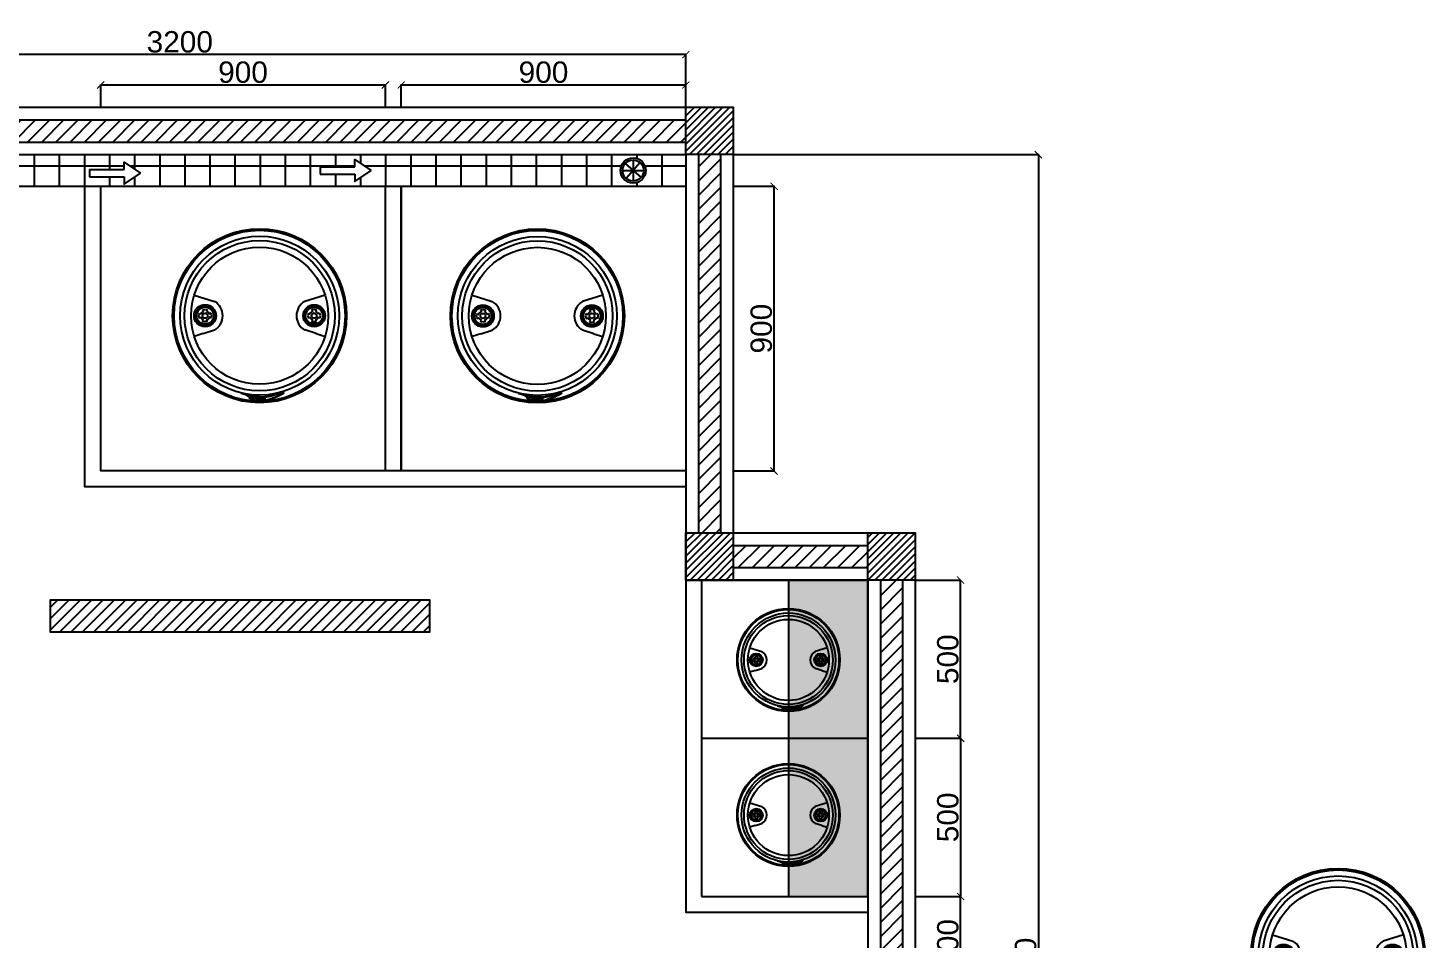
# Model space of a CAD drawing. Header units: millimetres. Extents: x -152054 to 94068, y -14280 to 90567.
# Drawn here: x -77515 to -73098, y 43275 to 46156 of the extents above; entities that cross this region are included whole.
import ezdxf

# ---------------------------------------------------------------- set-up
doc = ezdxf.new("R2010")
doc.units = ezdxf.units.MM
doc.layers.add('Edges', color=7, linetype='Continuous')
doc.styles.get("Standard").update_dxf_attribs({"font": 'arial.ttf'})
doc.dimstyles.new('ISO-25', dxfattribs={"dimtxt": 67.5, "dimasz": 22.5, "dimexe": 1.25, "dimexo": 0.625, "dimgap": 5.63, "dimtad": 1, "dimtoh": 1, "dimdec": 0, "dimtxsty": 'Standard', "dimblk": 'ARCHTICK', "dimcen": 2.5, "dimclrd": 40, "dimclre": 40, "dimclrt": 1, "dimadec": 0, "dimazin": 0, "dimtfac": 1, "dimtdec": 0, "dimtmove": 0, "dimatfit": 3, "dimldrblk": 'BOXFILLED', "dimfxl": 1, "dimarcsym": 0})
pattern_1 = [(45, (14580.65, 0), (-22.45064, 22.45064), [])]

# ---------------------------------------------------------------- blocks, each defined once
blk = doc.blocks.new('_ArchTick')
at = {"color": 0, "linetype": 'ByBlock', "const_width": 0.15}
blk.add_lwpolyline([(-0.5, -0.5), (0.5, 0.5)], dxfattribs=at)
blk = doc.blocks.new('*D57')
at = {"color": 40, "lineweight": -2, "transparency": 16777216}
for p, q in [((-78635, 45905.6), (-78635, 46072.4)), ((-75435, 46071.2), (-78635, 46071.2)), ((-75435, 45905.6), (-75435, 46072.4))]:
    blk.add_line(p, q, dxfattribs=at)
at = {"layer": 'Defpoints', "color": 0, "transparency": 16777216}
for p in [(-78635, 46071.2), (-78635, 45905), (-75435, 45905)]:
    blk.add_point(p, dxfattribs=at)
at = {"color": 40, "lineweight": -2, "transparency": 16777216, "xscale": 22.5, "yscale": 22.5, "zscale": 22.5, "rotation": 180}
blk.add_blockref('_ArchTick', (-78635, 46071.2), dxfattribs=at)
at = {"color": 40, "lineweight": -2, "transparency": 16777216, "xscale": 22.5, "yscale": 22.5, "zscale": 22.5}
blk.add_blockref('_ArchTick', (-75435, 46071.2), dxfattribs=at)
at = {"color": 1, "transparency": 16777216, "insert": (-77035, 46111.3), "char_height": 67.5, "attachment_point": 5}
blk.add_mtext('3200', dxfattribs=at)
blk = doc.blocks.new('_BoxFilled')
at = {"color": 0, "linetype": 'ByBlock', "lineweight": -2}
blk.add_line((-0.5, 0), (-1, 0), dxfattribs=at)
at = {"color": 0, "linetype": 'ByBlock'}
blk.add_solid([(-0.5, 0.5), (0.5, 0.5), (-0.5, -0.5), (0.5, -0.5)], dxfattribs=at)
blk = doc.blocks.new('plasticwaterdrumplan')
at = {"layer": 'Edges'}
for p, q in [((19.15, 3.55), (22, 2.66)), ((37.52, 3.55), (34.66, 2.66)), ((19.8, 0.65), (19.83, 0.88)), ((19.83, 0.42), (19.8, 0.65)), ((19.83, 0.88), (19.88, 1)), ((19.88, 0.3), (19.83, 0.42)), ((19.88, 1), (20.09, 0.86)), ((19.88, 0.3), (20.09, 0.44)), ((20.09, 0.86), (20.13, 0.97)), ((20.13, 0.33), (20.09, 0.44)), ((20.13, 0.97), (20.23, 1.1)), ((20.23, 0.2), (20.13, 0.33)), ((20.23, 1.1), (20.36, 1.2)), ((20.36, 0.1), (20.23, 0.2)), ((20.33, 1.45), (20.45, 1.5)), ((20.33, 1.45), (20.47, 1.24)), ((20.33, -0.15), (20.47, 0.06)), ((20.36, 1.2), (20.47, 1.24)), ((20.47, 0.06), (20.36, 0.1)), ((20.45, 1.5), (20.68, 1.53)), ((20.68, 1.53), (20.91, 1.5)), ((20.68, 1.01), (20.77, 1)), ((21.03, 1.45), (20.89, 1.24)), ((20.89, 1.24), (21, 1.2)), ((21, 0.1), (20.89, 0.06)), ((21.03, -0.15), (20.89, 0.06)), ((20.91, 1.5), (21.03, 1.45)), ((21, 1.2), (21.13, 1.1)), ((21.13, 0.2), (21, 0.1)), ((21.13, 1.1), (21.23, 0.97)), ((21.23, 0.33), (21.13, 0.2)), ((21.23, 0.97), (21.27, 0.86)), ((21.27, 0.44), (21.23, 0.33)), ((21.48, 1), (21.27, 0.86)), ((21.48, 0.3), (21.27, 0.44)), ((21.48, 1), (21.53, 0.88)), ((21.53, 0.42), (21.48, 0.3)), ((21.53, 0.88), (21.56, 0.65)), ((21.56, 0.65), (21.53, 0.42)), ((35.13, 0.88), (35.1, 0.65)), ((35.1, 0.65), (35.13, 0.42)), ((35.19, 1), (35.13, 0.88)), ((35.13, 0.42), (35.19, 0.3)), ((35.19, 1), (35.39, 0.86)), ((35.19, 0.3), (35.39, 0.44)), ((35.44, 0.97), (35.39, 0.86)), ((35.39, 0.44), (35.44, 0.33)), ((35.54, 1.1), (35.44, 0.97)), ((35.44, 0.33), (35.54, 0.2)), ((35.67, 1.2), (35.54, 1.1)), ((35.54, 0.2), (35.67, 0.1)), ((35.76, 1.5), (35.63, 1.45)), ((35.63, 1.45), (35.78, 1.24)), ((35.63, -0.15), (35.78, 0.06)), ((35.78, 1.24), (35.67, 1.2)), ((35.67, 0.1), (35.78, 0.06)), ((35.99, 1.53), (35.76, 1.5)), ((35.99, 1.01), (35.89, 1)), ((36.22, 1.5), (35.99, 1.53)), ((36.34, 1.45), (36.2, 1.24)), ((36.3, 1.2), (36.2, 1.24)), ((36.2, 0.06), (36.3, 0.1)), ((36.34, -0.15), (36.2, 0.06)), ((36.34, 1.45), (36.22, 1.5)), ((36.44, 1.1), (36.3, 1.2)), ((36.3, 0.1), (36.44, 0.2)), ((36.54, 0.97), (36.44, 1.1)), ((36.44, 0.2), (36.54, 0.33)), ((36.58, 0.86), (36.54, 0.97)), ((36.54, 0.33), (36.58, 0.44)), ((36.79, 1), (36.58, 0.86)), ((36.79, 0.3), (36.58, 0.44)), ((36.84, 0.88), (36.79, 1)), ((36.79, 0.3), (36.84, 0.42)), ((36.87, 0.65), (36.84, 0.88)), ((36.84, 0.42), (36.87, 0.65)), ((20.41, -1.85), (19.15, -2.26)), ((20.45, -0.2), (20.33, -0.15)), ((20.41, -1.85), (22, -1.35)), ((20.68, -0.23), (20.45, -0.2)), ((20.91, -0.2), (20.68, -0.23)), ((21.03, -0.15), (20.91, -0.2)), ((36.26, -1.85), (34.66, -1.35)), ((35.63, -0.15), (35.76, -0.2)), ((35.76, -0.2), (35.99, -0.23)), ((35.99, -0.23), (36.22, -0.2)), ((36.22, -0.2), (36.34, -0.15)), ((36.26, -1.85), (37.52, -2.26)), ((25.72, -10.23), (26.59, -10.46)), ((25.73, -10.21), (26.78, -10.49)), ((26.36, -10.41), (26.54, -10.46)), ((26.36, -10.43), (26.53, -10.48)), ((26.54, -10.46), (26.53, -10.48)), ((26.54, -10.46), (26.59, -10.47)), ((26.59, -10.46), (26.6, -10.46)), ((26.6, -10.48), (26.59, -10.47)), ((26.62, -10.47), (26.6, -10.46)), ((26.6, -10.46), (26.75, -10.5)), ((26.61, -10.48), (26.6, -10.48)), ((26.61, -10.48), (26.61, -10.49)), ((26.62, -10.5), (26.61, -10.49)), ((26.63, -10.48), (26.62, -10.47)), ((26.62, -10.47), (26.62, -10.47)), ((26.63, -10.5), (26.62, -10.5)), ((26.64, -10.49), (26.63, -10.48)), ((26.63, -10.51), (26.63, -10.5)), ((26.64, -10.52), (26.63, -10.51)), ((26.65, -10.5), (26.64, -10.49)), ((26.64, -10.49), (26.64, -10.49)), ((26.64, -10.53), (26.64, -10.52)), ((26.64, -10.54), (26.64, -10.53)), ((26.64, -10.57), (26.65, -10.54)), ((26.65, -10.54), (26.64, -10.54)), ((26.64, -10.59), (26.64, -10.57)), ((26.65, -10.61), (26.64, -10.59)), ((26.65, -10.51), (26.65, -10.5)), ((26.66, -10.52), (26.65, -10.51)), ((26.65, -10.51), (26.65, -10.51)), ((26.65, -10.54), (26.67, -10.53)), ((26.66, -10.53), (26.65, -10.55)), ((26.65, -10.55), (26.65, -10.54)), ((26.65, -10.55), (26.65, -10.55)), ((26.66, -10.64), (26.65, -10.61)), ((26.66, -10.53), (26.66, -10.52)), ((26.67, -10.56), (26.66, -10.57)), ((26.66, -10.57), (26.66, -10.59)), ((26.66, -10.59), (26.66, -10.6)), ((26.66, -10.6), (26.67, -10.62)), ((26.68, -10.66), (26.66, -10.64)), ((26.67, -10.53), (26.69, -10.51)), ((26.68, -10.54), (26.67, -10.56)), ((26.67, -10.62), (26.69, -10.64)), ((26.7, -10.53), (26.68, -10.54)), ((26.7, -10.67), (26.68, -10.66)), ((26.69, -10.51), (26.72, -10.5)), ((26.7, -10.56), (26.69, -10.59)), ((26.69, -10.59), (26.7, -10.63)), ((26.69, -10.64), (26.71, -10.65)), ((26.72, -10.53), (26.7, -10.53)), ((26.72, -10.54), (26.7, -10.56)), ((26.7, -10.63), (26.72, -10.65)), ((26.73, -10.68), (26.7, -10.67)), ((26.71, -10.65), (26.73, -10.66)), ((26.72, -10.5), (26.75, -10.5)), ((26.74, -10.52), (26.72, -10.53)), ((26.75, -10.53), (26.72, -10.54)), ((26.72, -10.65), (26.77, -10.66)), ((26.73, -10.66), (26.76, -10.67)), ((26.75, -10.69), (26.73, -10.68)), ((26.77, -10.53), (26.74, -10.52)), ((26.75, -10.5), (26.77, -10.5)), ((26.75, -10.5), (26.77, -10.51)), ((26.78, -10.54), (26.75, -10.53)), ((26.78, -10.69), (26.75, -10.69)), ((26.76, -10.67), (26.77, -10.66)), ((26.77, -10.5), (26.8, -10.51)), ((26.8, -10.51), (26.77, -10.51)), ((26.79, -10.54), (26.77, -10.53)), ((26.77, -10.66), (26.81, -10.68)), ((26.78, -10.49), (27.01, -10.56)), ((26.78, -10.49), (26.8, -10.51)), ((26.78, -10.54), (26.8, -10.55)), ((26.81, -10.68), (26.78, -10.69)), ((26.81, -10.55), (26.79, -10.54)), ((26.8, -10.51), (26.82, -10.53)), ((26.81, -10.55), (26.8, -10.55)), ((26.81, -10.55), (26.81, -10.55)), ((26.81, -10.55), (26.85, -10.56)), ((26.81, -10.68), (26.81, -10.68)), ((26.81, -10.68), (26.93, -10.71)), ((26.82, -10.53), (26.84, -10.55)), ((26.84, -10.55), (26.85, -10.56)), ((26.85, -10.56), (27.07, -10.63)), ((26.9, -10.77), (26.89, -10.83)), ((26.89, -10.83), (26.9, -10.77)), ((26.89, -10.83), (26.9, -10.88)), ((26.9, -10.88), (26.89, -10.83)), ((26.89, -10.83), (26.89, -10.83)), ((26.9, -10.83), (26.89, -10.83)), ((26.93, -10.72), (26.9, -10.77)), ((26.9, -10.77), (26.93, -10.72)), ((26.9, -10.77), (26.91, -10.77)), ((26.9, -10.83), (26.91, -10.77)), ((26.9, -10.77), (26.9, -10.77)), ((26.9, -10.83), (26.91, -10.78)), ((26.91, -10.88), (26.9, -10.83)), ((26.9, -10.88), (26.9, -10.83)), ((26.9, -10.83), (26.9, -10.83)), ((26.9, -10.88), (26.91, -10.93)), ((26.91, -10.88), (26.9, -10.88)), ((26.9, -10.88), (26.9, -10.88)), ((26.9, -10.88), (26.9, -10.88)), ((26.92, -10.93), (26.9, -10.88)), ((26.92, -10.93), (26.9, -10.88)), ((26.91, -10.78), (26.93, -10.73)), ((26.91, -10.77), (26.93, -10.73)), ((26.91, -10.77), (26.91, -10.78)), ((26.91, -10.83), (26.92, -10.78)), ((26.92, -10.78), (26.91, -10.83)), ((26.91, -10.83), (26.92, -10.88)), ((26.91, -10.88), (26.91, -10.83)), ((26.93, -10.93), (26.91, -10.88)), ((26.92, -10.93), (26.91, -10.88)), ((26.91, -10.93), (26.95, -10.98)), ((26.92, -10.93), (26.91, -10.93)), ((26.92, -10.78), (26.94, -10.73)), ((26.94, -10.73), (26.92, -10.78)), ((26.92, -10.88), (26.93, -10.93)), ((26.92, -10.93), (26.92, -10.93)), ((26.92, -10.93), (26.92, -10.93)), ((26.95, -10.98), (26.92, -10.93)), ((26.95, -10.97), (26.92, -10.93)), ((26.95, -10.98), (26.92, -10.93)), ((26.93, -10.71), (26.93, -10.72)), ((26.93, -10.72), (26.94, -10.71)), ((26.94, -10.71), (26.93, -10.71)), ((26.93, -10.73), (26.94, -10.72)), ((26.93, -10.73), (26.94, -10.72)), ((26.93, -10.73), (26.93, -10.72)), ((26.93, -10.72), (26.93, -10.72)), ((26.93, -10.73), (26.93, -10.73)), ((26.93, -10.93), (26.96, -10.97)), ((26.96, -10.97), (26.93, -10.93)), ((26.94, -10.72), (26.94, -10.71)), ((26.95, -10.72), (26.94, -10.73)), ((26.94, -10.73), (26.95, -10.72)), ((26.95, -10.72), (26.94, -10.72)), ((26.94, -10.72), (26.94, -10.72)), ((27.05, -10.75), (26.95, -10.72)), ((26.95, -10.72), (26.95, -10.72)), ((26.99, -11.01), (26.95, -10.97)), ((26.95, -10.98), (26.95, -10.97)), ((26.95, -10.98), (26.99, -11.02)), ((26.99, -11.01), (26.95, -10.98)), ((26.99, -11.01), (26.95, -10.98)), ((26.95, -10.98), (26.95, -10.98)), ((26.95, -10.98), (26.95, -10.98)), ((26.96, -10.97), (27, -11)), ((27, -11), (26.96, -10.97)), ((26.99, -11.01), (26.99, -11.01)), ((26.99, -11.01), (26.99, -11.01)), ((26.99, -11.01), (26.99, -11.02)), ((27.04, -11.03), (26.99, -11.01)), ((27.04, -11.03), (26.99, -11.01)), ((27.04, -11.04), (26.99, -11.01)), ((26.99, -11.02), (27.04, -11.04)), ((27.02, -10.78), (27, -10.85)), ((27, -10.85), (27.02, -10.91)), ((27, -11), (27.04, -11.02)), ((27.04, -11.03), (27, -11)), ((27.05, -10.75), (27.02, -10.78)), ((27.02, -10.91), (27.07, -10.96)), ((27.04, -11.02), (27.32, -11.11)), ((27.32, -11.13), (27.04, -11.03)), ((27.32, -11.12), (27.04, -11.03)), ((27.32, -11.12), (27.04, -11.03)), ((27.31, -11.13), (27.04, -11.04)), ((27.04, -11.04), (27.04, -11.04)), ((27.31, -11.13), (27.04, -11.04)), ((27.26, -10.81), (27.05, -10.75)), ((27.07, -10.63), (27.11, -10.63)), ((27.08, -10.63), (27.07, -10.63)), ((27.07, -10.96), (27.13, -10.98)), ((27.08, -10.63), (27.11, -10.63)), ((27.09, -10.64), (27.08, -10.63)), ((27.09, -10.64), (27.11, -10.63)), ((27.1, -10.64), (27.09, -10.64)), ((27.1, -10.64), (27.11, -10.64)), ((27.11, -10.64), (27.1, -10.64)), ((27.17, -10.64), (27.11, -10.63)), ((27.11, -10.63), (27.11, -10.63)), ((27.11, -10.63), (27.11, -10.63)), ((27.11, -10.63), (27.17, -10.64)), ((27.11, -10.63), (27.17, -10.64)), ((27.11, -10.64), (27.11, -10.63)), ((27.11, -10.64), (27.11, -10.64)), ((27.11, -10.64), (27.17, -10.65)), ((27.11, -10.64), (27.17, -10.65)), ((27.15, -10.65), (27.11, -10.64)), ((27.13, -10.98), (27.2, -10.96)), ((27.17, -10.66), (27.15, -10.65)), ((28.04, -10.93), (27.15, -10.65)), ((27.44, -10.69), (27.17, -10.64)), ((27.44, -10.68), (27.17, -10.64)), ((27.44, -10.68), (27.17, -10.64)), ((27.43, -10.7), (27.17, -10.65)), ((27.44, -10.69), (27.17, -10.65)), ((27.17, -10.66), (27.43, -10.7)), ((27.2, -10.96), (27.25, -10.91)), ((27.25, -10.91), (27.27, -10.85)), ((27.27, -10.85), (27.26, -10.81)), ((28, -11.04), (27.26, -10.81)), ((27.31, -11.13), (27.6, -11.21)), ((27.6, -11.2), (27.31, -11.13)), ((27.32, -11.11), (27.6, -11.19)), ((27.6, -11.19), (27.32, -11.12)), ((27.6, -11.2), (27.32, -11.12)), ((27.6, -11.2), (27.32, -11.13)), ((27.43, -10.7), (27.7, -10.74)), ((27.7, -10.73), (27.43, -10.7)), ((27.44, -10.68), (27.71, -10.72)), ((27.71, -10.72), (27.44, -10.68)), ((27.71, -10.73), (27.44, -10.69)), ((27.71, -10.72), (27.44, -10.69)), ((27.6, -11.19), (27.89, -11.24)), ((27.88, -11.25), (27.6, -11.19)), ((27.88, -11.25), (27.6, -11.2)), ((27.88, -11.25), (27.6, -11.2)), ((27.88, -11.26), (27.6, -11.2)), ((27.88, -11.26), (27.6, -11.21)), ((27.98, -10.76), (27.7, -10.73)), ((27.7, -10.74), (27.98, -10.76)), ((27.71, -10.72), (27.98, -10.74)), ((27.98, -10.75), (27.71, -10.72)), ((27.98, -10.75), (27.71, -10.72)), ((27.98, -10.75), (27.71, -10.73)), ((28.17, -11.28), (27.88, -11.25)), ((28.17, -11.29), (27.88, -11.25)), ((28.17, -11.28), (27.88, -11.25)), ((28.17, -11.29), (27.88, -11.26)), ((28.17, -11.29), (27.88, -11.26)), ((27.89, -11.24), (28.17, -11.27)), ((28.25, -10.76), (27.98, -10.74)), ((28.25, -10.77), (27.98, -10.75)), ((28.25, -10.77), (27.98, -10.75)), ((28.25, -10.76), (27.98, -10.75)), ((28.25, -10.78), (27.98, -10.76)), ((27.98, -10.76), (28.25, -10.78)), ((28.04, -11.11), (28, -11.04)), ((28.01, -11.04), (28, -11.04)), ((28.01, -11.04), (28.04, -11.1)), ((28.02, -11.05), (28.01, -11.04)), ((28.02, -11.05), (28.04, -11.1)), ((28.02, -11.05), (28.05, -11.09)), ((28.02, -11.05), (28.02, -11.05)), ((28.03, -11.05), (28.02, -11.05)), ((28.05, -11.09), (28.03, -11.05)), ((28.03, -11.05), (28.05, -11.09)), ((28.03, -11.05), (28.05, -11.09)), ((28.03, -11.05), (28.03, -11.05)), ((28.03, -11.05), (28.03, -11.05)), ((28.03, -11.05), (28.07, -11.06)), ((28.04, -10.93), (28.09, -10.9)), ((28.05, -10.93), (28.04, -10.93)), ((28.05, -11.09), (28.04, -11.1)), ((28.04, -11.1), (28.04, -11.1)), ((28.04, -11.1), (28.13, -11.12)), ((28.04, -11.1), (28.12, -11.12)), ((28.13, -11.13), (28.04, -11.11)), ((28.1, -10.9), (28.05, -10.93)), ((28.1, -10.91), (28.05, -10.93)), ((28.05, -10.93), (28.05, -10.93)), ((28.06, -10.93), (28.05, -10.93)), ((28.12, -11.11), (28.05, -11.09)), ((28.05, -11.09), (28.05, -11.09)), ((28.05, -11.09), (28.05, -11.09)), ((28.05, -11.09), (28.12, -11.12)), ((28.05, -11.09), (28.12, -11.11)), ((28.1, -10.91), (28.06, -10.93)), ((28.1, -10.91), (28.06, -10.94)), ((28.06, -10.94), (28.1, -10.92)), ((28.06, -10.94), (28.06, -10.93)), ((28.06, -10.94), (28.11, -10.95)), ((28.06, -10.94), (28.06, -10.94)), ((28.08, -11.07), (28.07, -11.06)), ((28.08, -11.07), (28.09, -11.07)), ((28.09, -10.9), (28.18, -10.92)), ((28.09, -11.07), (28.1, -11.07)), ((28.09, -11.07), (28.09, -11.07)), ((28.09, -11.07), (28.09, -11.07)), ((28.18, -10.92), (28.1, -10.9)), ((28.1, -10.91), (28.1, -10.9)), ((28.18, -10.93), (28.1, -10.91)), ((28.17, -10.93), (28.1, -10.91)), ((28.1, -10.91), (28.1, -10.91)), ((28.17, -10.93), (28.1, -10.91)), ((28.1, -10.91), (28.1, -10.91)), ((28.1, -10.92), (28.1, -10.91)), ((28.1, -10.92), (28.17, -10.94)), ((28.1, -11.07), (28.1, -11.07)), ((28.1, -11.07), (28.1, -11.07)), ((28.11, -11.07), (28.1, -11.07)), ((28.11, -10.95), (28.11, -10.95)), ((28.11, -10.95), (28.11, -10.95)), ((28.14, -10.96), (28.11, -10.95)), ((28.11, -10.95), (28.11, -10.95)), ((28.11, -10.95), (28.11, -10.95)), ((28.11, -11.07), (28.14, -11.07)), ((28.19, -11.07), (28.12, -11.11)), ((28.12, -11.11), (28.19, -11.07)), ((28.12, -11.12), (28.2, -11.08)), ((28.12, -11.12), (28.19, -11.08)), ((28.12, -11.12), (28.12, -11.11)), ((28.12, -11.11), (28.12, -11.11)), ((28.13, -11.12), (28.12, -11.12)), ((28.12, -11.12), (28.12, -11.12)), ((28.13, -11.12), (28.2, -11.08)), ((28.2, -11.09), (28.13, -11.13)), ((28.17, -10.99), (28.14, -10.96)), ((28.14, -11.07), (28.16, -11.05)), ((28.16, -11.05), (28.17, -11.02)), ((28.18, -10.93), (28.17, -10.93)), ((28.17, -10.93), (28.17, -10.93)), ((28.17, -10.93), (28.17, -10.94)), ((28.21, -11), (28.17, -10.93)), ((28.21, -11), (28.17, -10.93)), ((28.17, -10.94), (28.21, -11)), ((28.17, -11.02), (28.17, -10.99)), ((28.17, -11.27), (28.46, -11.29)), ((28.46, -11.29), (28.17, -11.28)), ((28.46, -11.3), (28.17, -11.28)), ((28.17, -11.29), (28.46, -11.31)), ((28.46, -11.3), (28.17, -11.29)), ((28.46, -11.3), (28.17, -11.29)), ((28.18, -10.92), (28.18, -10.93)), ((28.22, -11), (28.18, -10.92)), ((28.18, -10.92), (28.23, -11)), ((28.22, -11), (28.18, -10.93)), ((28.21, -11), (28.19, -11.07)), ((28.19, -11.08), (28.21, -11)), ((28.19, -11.07), (28.21, -11)), ((28.19, -11.08), (28.19, -11.07)), ((28.19, -11.07), (28.19, -11.07)), ((28.2, -11.08), (28.19, -11.08)), ((28.23, -11), (28.2, -11.09)), ((28.2, -11.08), (28.22, -11)), ((28.2, -11.08), (28.22, -11)), ((28.2, -11.08), (28.2, -11.08)), ((28.21, -11), (28.22, -11)), ((28.21, -11), (28.21, -11)), ((28.21, -11), (28.21, -11)), ((28.22, -11), (28.22, -11)), ((28.25, -10.76), (28.52, -10.77)), ((28.52, -10.77), (28.25, -10.76)), ((28.52, -10.78), (28.25, -10.77)), ((28.52, -10.78), (28.25, -10.77)), ((28.25, -10.78), (28.52, -10.79)), ((28.52, -10.79), (28.25, -10.78)), ((28.43, -10.93), (29.05, -10.92)), ((28.44, -11.17), (28.43, -10.93)), ((28.43, -10.93), (28.44, -10.94)), ((29.04, -10.93), (28.44, -10.94)), ((29.04, -10.93), (28.44, -10.94)), ((28.44, -10.94), (28.44, -11.16)), ((28.44, -10.94), (28.45, -11.16)), ((28.44, -10.94), (28.45, -10.95)), ((28.44, -10.94), (28.44, -10.94)), ((29.04, -11.15), (28.44, -11.16)), ((28.44, -11.16), (28.44, -11.17)), ((28.45, -11.16), (28.44, -11.16)), ((28.44, -11.17), (29.05, -11.16)), ((28.45, -10.95), (29.03, -10.94)), ((29.03, -10.94), (28.45, -10.95)), ((29.03, -10.94), (28.45, -10.95)), ((28.46, -11.15), (28.45, -10.95)), ((28.45, -10.95), (28.45, -11.15)), ((28.45, -10.95), (28.45, -10.95)), ((28.45, -10.95), (28.45, -10.95)), ((28.45, -10.95), (28.45, -11.15)), ((29.03, -11.14), (28.45, -11.15)), ((28.45, -11.15), (28.45, -11.15)), ((28.45, -11.15), (28.45, -11.16)), ((28.46, -11.15), (28.45, -11.15)), ((29.04, -11.15), (28.45, -11.16)), ((29.03, -11.15), (28.45, -11.15)), ((29.03, -11.14), (28.46, -11.15)), ((28.46, -11.29), (28.75, -11.28)), ((28.75, -11.29), (28.46, -11.29)), ((28.75, -11.29), (28.46, -11.3)), ((28.76, -11.29), (28.46, -11.3)), ((28.76, -11.3), (28.46, -11.3)), ((28.76, -11.3), (28.46, -11.31)), ((28.52, -10.77), (28.79, -10.77)), ((28.79, -10.77), (28.52, -10.77)), ((28.79, -10.78), (28.52, -10.78)), ((28.79, -10.78), (28.52, -10.78)), ((28.52, -10.79), (28.79, -10.79)), ((28.79, -10.79), (28.52, -10.79)), ((28.75, -11.28), (29.04, -11.25)), ((29.04, -11.26), (28.75, -11.29)), ((29.04, -11.26), (28.75, -11.29)), ((29.05, -11.27), (28.76, -11.3)), ((29.05, -11.27), (28.76, -11.29)), ((29.05, -11.27), (28.76, -11.3)), ((29.06, -10.76), (28.79, -10.77)), ((29.06, -10.76), (28.79, -10.77)), ((29.06, -10.77), (28.79, -10.78)), ((29.06, -10.77), (28.79, -10.78)), ((29.06, -10.78), (28.79, -10.79)), ((28.79, -10.79), (29.06, -10.78)), ((29.03, -10.94), (29.04, -10.93)), ((29.03, -10.94), (29.03, -11.14)), ((29.03, -11.15), (29.03, -10.94)), ((29.03, -11.14), (29.03, -10.94)), ((29.03, -10.94), (29.03, -10.94)), ((29.03, -10.94), (29.03, -10.94)), ((29.03, -11.15), (29.03, -11.14)), ((29.03, -11.14), (29.03, -11.14)), ((29.04, -11.15), (29.03, -11.15)), ((29.04, -10.93), (29.05, -10.92)), ((29.04, -11.15), (29.04, -10.93)), ((29.04, -11.15), (29.04, -10.93)), ((29.04, -10.93), (29.04, -10.93)), ((29.05, -11.16), (29.04, -11.15)), ((29.04, -11.15), (29.04, -11.15)), ((29.04, -11.25), (29.33, -11.21)), ((29.33, -11.21), (29.04, -11.26)), ((29.33, -11.22), (29.04, -11.26)), ((29.05, -10.92), (29.05, -11.16)), ((29.33, -11.22), (29.05, -11.27)), ((29.33, -11.22), (29.05, -11.27)), ((29.05, -11.27), (29.33, -11.23)), ((29.06, -10.76), (29.33, -10.74)), ((29.33, -10.75), (29.06, -10.77)), ((29.33, -10.75), (29.06, -10.76)), ((29.06, -10.78), (29.33, -10.76)), ((29.33, -10.76), (29.06, -10.78)), ((29.33, -10.76), (29.06, -10.77)), ((29.81, -10.63), (29.33, -10.75)), ((29.8, -10.63), (29.33, -10.75)), ((29.8, -10.63), (29.33, -10.74)), ((29.81, -10.64), (29.33, -10.75)), ((29.33, -10.75), (29.33, -10.74)), ((29.33, -10.75), (29.33, -10.75)), ((29.33, -10.75), (29.33, -10.75)), ((29.33, -10.75), (29.34, -10.76)), ((29.33, -10.75), (29.33, -10.76)), ((29.33, -10.76), (29.33, -10.76)), ((29.33, -10.76), (29.34, -10.76)), ((29.33, -10.77), (29.34, -10.76)), ((29.33, -10.76), (29.33, -10.76)), ((29.33, -10.76), (29.33, -10.76)), ((29.33, -10.76), (29.34, -10.76)), ((29.33, -10.76), (29.33, -10.76)), ((29.33, -10.76), (29.33, -10.77)), ((29.33, -10.76), (29.33, -10.76)), ((29.83, -11.05), (29.33, -11.22)), ((29.33, -11.21), (29.83, -11.05)), ((29.83, -11.06), (29.33, -11.22)), ((29.83, -11.06), (29.33, -11.22)), ((29.84, -11.06), (29.33, -11.23)), ((29.84, -11.07), (29.33, -11.23)), ((29.33, -11.21), (29.33, -11.21)), ((29.33, -11.21), (29.33, -11.21)), ((29.33, -11.21), (29.33, -11.21)), ((29.33, -11.21), (29.33, -11.21)), ((29.33, -11.21), (29.33, -11.21)), ((29.33, -11.21), (29.33, -11.21)), ((29.33, -11.21), (29.33, -11.21)), ((29.33, -11.21), (29.33, -11.22)), ((29.33, -11.22), (29.33, -11.23)), ((29.33, -11.22), (29.33, -11.22)), ((29.33, -11.22), (29.33, -11.22)), ((29.33, -11.22), (29.33, -11.22)), ((29.33, -11.22), (29.33, -11.22)), ((29.33, -11.23), (29.33, -11.23)), ((29.81, -10.64), (29.34, -10.76)), ((29.34, -10.76), (29.81, -10.65)), ((29.34, -10.76), (29.34, -10.76)), ((30.28, -10.5), (29.8, -10.63)), ((30.28, -10.5), (29.8, -10.63)), ((30.28, -10.51), (29.81, -10.63)), ((30.28, -10.51), (29.81, -10.64)), ((30.29, -10.51), (29.81, -10.64)), ((29.81, -10.65), (30.29, -10.52)), ((30.32, -10.87), (29.83, -11.05)), ((29.83, -11.05), (30.32, -10.87)), ((30.32, -10.88), (29.83, -11.06)), ((30.33, -10.88), (29.83, -11.06)), ((30.33, -10.88), (29.84, -11.07)), ((30.33, -10.88), (29.84, -11.06)), ((30.76, -10.36), (30.28, -10.5)), ((30.76, -10.37), (30.28, -10.51)), ((30.76, -10.37), (30.28, -10.5)), ((30.76, -10.37), (30.28, -10.51)), ((30.29, -10.52), (30.76, -10.38)), ((30.76, -10.38), (30.29, -10.51)), ((30.32, -10.87), (30.8, -10.67)), ((30.8, -10.67), (30.32, -10.87)), ((30.8, -10.68), (30.32, -10.88)), ((30.81, -10.68), (30.33, -10.88)), ((30.81, -10.68), (30.33, -10.88)), ((30.33, -10.88), (30.81, -10.69)), ((30.76, -10.36), (31.23, -10.22)), ((30.76, -10.38), (31.3, -10.22)), ((31.23, -10.22), (30.76, -10.37)), ((31.23, -10.22), (30.76, -10.37)), ((31.24, -10.23), (30.76, -10.38)), ((31.23, -10.23), (30.76, -10.37)), ((30.8, -10.67), (31.26, -10.46)), ((31.27, -10.46), (30.8, -10.67)), ((31.27, -10.46), (30.8, -10.68)), ((31.28, -10.47), (30.81, -10.69)), ((31.27, -10.47), (30.81, -10.68)), ((31.28, -10.47), (30.81, -10.68)), ((31.26, -10.21), (31.23, -10.22)), ((31.26, -10.21), (31.23, -10.22)), ((31.27, -10.21), (31.23, -10.22)), ((31.27, -10.22), (31.23, -10.23)), ((31.27, -10.22), (31.24, -10.23)), ((31.26, -10.21), (31.3, -10.2)), ((31.3, -10.2), (31.26, -10.21)), ((31.26, -10.46), (31.33, -10.42)), ((31.3, -10.2), (31.27, -10.21)), ((31.3, -10.21), (31.27, -10.22)), ((31.3, -10.21), (31.27, -10.22)), ((31.3, -10.44), (31.27, -10.46)), ((31.31, -10.45), (31.27, -10.46)), ((31.31, -10.45), (31.27, -10.47)), ((31.31, -10.45), (31.28, -10.47)), ((31.31, -10.45), (31.28, -10.47)), ((31.3, -10.2), (31.33, -10.19)), ((31.33, -10.19), (31.3, -10.2)), ((31.33, -10.19), (31.3, -10.2)), ((31.34, -10.2), (31.3, -10.21)), ((31.33, -10.2), (31.3, -10.21)), ((31.3, -10.22), (31.34, -10.21)), ((31.34, -10.43), (31.3, -10.44)), ((31.34, -10.43), (31.31, -10.45)), ((31.35, -10.43), (31.31, -10.45)), ((31.35, -10.43), (31.31, -10.45)), ((31.31, -10.45), (31.35, -10.44)), ((31.36, -10.18), (31.33, -10.19)), ((31.37, -10.18), (31.33, -10.19)), ((31.37, -10.18), (31.33, -10.19)), ((31.37, -10.19), (31.33, -10.2)), ((31.33, -10.42), (31.4, -10.39)), ((31.34, -10.21), (31.4, -10.19)), ((31.37, -10.19), (31.34, -10.2)), ((31.38, -10.41), (31.34, -10.43)), ((31.37, -10.41), (31.34, -10.43)), ((31.38, -10.41), (31.35, -10.43)), ((31.35, -10.44), (31.39, -10.42)), ((31.38, -10.42), (31.35, -10.43)), ((31.4, -10.17), (31.36, -10.18)), ((31.4, -10.17), (31.37, -10.18)), ((31.4, -10.18), (31.37, -10.19)), ((31.4, -10.18), (31.37, -10.18)), ((31.4, -10.18), (31.37, -10.19)), ((31.41, -10.39), (31.37, -10.41)), ((31.41, -10.39), (31.38, -10.41)), ((31.42, -10.4), (31.38, -10.42)), ((31.42, -10.4), (31.38, -10.41)), ((31.42, -10.4), (31.39, -10.42)), ((31.4, -10.17), (31.43, -10.16)), ((31.43, -10.16), (31.4, -10.17)), ((31.44, -10.17), (31.4, -10.18)), ((31.43, -10.17), (31.4, -10.18)), ((31.43, -10.17), (31.4, -10.18)), ((31.4, -10.19), (31.44, -10.18)), ((31.4, -10.39), (31.44, -10.37)), ((31.45, -10.37), (31.41, -10.39)), ((31.44, -10.37), (31.41, -10.39)), ((31.42, -10.4), (31.46, -10.38)), ((31.45, -10.38), (31.42, -10.4)), ((31.45, -10.38), (31.42, -10.4)), ((31.47, -10.15), (31.43, -10.16)), ((31.47, -10.15), (31.43, -10.16)), ((31.47, -10.16), (31.43, -10.17)), ((31.47, -10.16), (31.43, -10.17)), ((31.44, -10.18), (31.5, -10.16)), ((31.47, -10.17), (31.44, -10.17)), ((31.44, -10.37), (31.51, -10.33)), ((31.48, -10.35), (31.44, -10.37)), ((31.48, -10.36), (31.45, -10.37)), ((31.49, -10.36), (31.45, -10.38)), ((31.49, -10.36), (31.45, -10.38)), ((31.46, -10.38), (31.49, -10.36)), ((31.5, -10.14), (31.47, -10.15)), ((31.5, -10.15), (31.47, -10.16)), ((31.5, -10.15), (31.47, -10.15)), ((31.5, -10.15), (31.47, -10.16)), ((31.5, -10.16), (31.47, -10.17)), ((31.51, -10.33), (31.48, -10.35)), ((31.52, -10.34), (31.48, -10.36)), ((31.53, -10.34), (31.49, -10.36)), ((31.52, -10.34), (31.49, -10.36)), ((31.52, -10.34), (31.49, -10.36)), ((31.5, -10.14), (31.53, -10.13)), ((31.54, -10.14), (31.5, -10.15)), ((31.54, -10.14), (31.5, -10.15)), ((31.53, -10.14), (31.5, -10.15)), ((31.5, -10.16), (31.54, -10.15)), ((31.54, -10.15), (31.5, -10.16)), ((31.51, -10.33), (31.54, -10.31)), ((31.55, -10.32), (31.51, -10.33)), ((31.56, -10.32), (31.52, -10.34)), ((31.55, -10.32), (31.52, -10.34)), ((31.56, -10.32), (31.52, -10.34)), ((31.57, -10.13), (31.53, -10.13)), ((31.57, -10.13), (31.53, -10.14)), ((31.56, -10.33), (31.53, -10.34)), ((31.57, -10.13), (31.54, -10.14)), ((31.57, -10.14), (31.54, -10.15)), ((31.57, -10.14), (31.54, -10.14)), ((31.54, -10.15), (31.59, -10.14)), ((31.54, -10.31), (31.61, -10.27)), ((31.59, -10.3), (31.55, -10.32)), ((31.58, -10.3), (31.55, -10.32)), ((31.59, -10.3), (31.56, -10.32)), ((31.59, -10.3), (31.56, -10.32)), ((31.56, -10.33), (31.6, -10.31)), ((31.6, -10.12), (31.57, -10.13)), ((31.6, -10.12), (31.57, -10.13)), ((31.6, -10.13), (31.57, -10.14)), ((31.6, -10.13), (31.57, -10.13)), ((31.59, -10.14), (31.57, -10.14)), ((31.61, -10.28), (31.58, -10.3)), ((31.6, -10.13), (31.59, -10.14)), ((31.59, -10.14), (31.6, -10.14)), ((31.61, -10.14), (31.59, -10.14)), ((31.59, -10.14), (31.59, -10.14)), ((31.62, -10.28), (31.59, -10.3)), ((31.62, -10.28), (31.59, -10.3)), ((31.63, -10.29), (31.59, -10.3)), ((31.6, -10.12), (31.63, -10.13)), ((31.63, -10.13), (31.6, -10.12)), ((31.6, -10.12), (31.6, -10.12)), ((31.62, -10.13), (31.6, -10.12)), ((31.6, -10.12), (31.6, -10.13)), ((31.62, -10.13), (31.6, -10.13)), ((31.62, -10.13), (31.6, -10.13)), ((31.6, -10.13), (31.6, -10.13)), ((31.6, -10.14), (31.62, -10.15)), ((31.63, -10.29), (31.6, -10.31)), ((31.63, -10.15), (31.61, -10.14)), ((31.61, -10.27), (31.66, -10.24)), ((31.65, -10.26), (31.61, -10.28)), ((31.64, -10.14), (31.62, -10.13)), ((31.64, -10.14), (31.62, -10.13)), ((31.62, -10.13), (31.62, -10.13)), ((31.65, -10.14), (31.62, -10.13)), ((31.62, -10.13), (31.62, -10.13)), ((31.62, -10.13), (31.63, -10.13)), ((31.62, -10.15), (31.64, -10.16)), ((31.65, -10.26), (31.62, -10.28)), ((31.66, -10.26), (31.62, -10.28)), ((31.65, -10.13), (31.63, -10.13)), ((31.63, -10.13), (31.63, -10.13)), ((31.65, -10.14), (31.63, -10.13)), ((31.65, -10.16), (31.63, -10.15)), ((31.66, -10.27), (31.63, -10.29)), ((31.66, -10.27), (31.63, -10.29)), ((31.66, -10.15), (31.64, -10.14)), ((31.65, -10.14), (31.64, -10.14)), ((31.64, -10.14), (31.64, -10.14)), ((31.65, -10.15), (31.64, -10.14)), ((31.64, -10.16), (31.65, -10.17)), ((31.67, -10.15), (31.65, -10.13)), ((31.65, -10.14), (31.65, -10.13)), ((31.67, -10.15), (31.65, -10.14)), ((31.67, -10.15), (31.65, -10.14)), ((31.65, -10.14), (31.65, -10.14)), ((31.67, -10.17), (31.65, -10.15)), ((31.66, -10.15), (31.65, -10.15)), ((31.66, -10.17), (31.65, -10.16)), ((31.65, -10.17), (31.66, -10.19)), ((31.67, -10.24), (31.65, -10.26)), ((31.68, -10.24), (31.65, -10.26)), ((31.67, -10.15), (31.66, -10.15)), ((31.68, -10.16), (31.66, -10.15)), ((31.67, -10.18), (31.66, -10.17)), ((31.66, -10.19), (31.67, -10.2)), ((31.67, -10.23), (31.66, -10.24)), ((31.66, -10.24), (31.67, -10.24)), ((31.66, -10.27), (31.7, -10.25)), ((31.69, -10.25), (31.66, -10.26)), ((31.69, -10.25), (31.66, -10.27)), ((31.7, -10.25), (31.66, -10.27)), ((31.67, -10.15), (31.69, -10.16)), ((31.67, -10.15), (31.67, -10.15)), ((31.68, -10.16), (31.67, -10.15)), ((31.67, -10.15), (31.67, -10.15)), ((31.68, -10.16), (31.67, -10.15)), ((31.67, -10.17), (31.68, -10.16)), ((31.68, -10.18), (31.67, -10.17)), ((31.68, -10.2), (31.67, -10.18)), ((31.67, -10.2), (31.67, -10.22)), ((31.67, -10.22), (31.67, -10.23)), ((31.67, -10.24), (31.68, -10.23)), ((31.67, -10.24), (31.68, -10.24)), ((31.68, -10.16), (31.69, -10.16)), ((31.7, -10.18), (31.68, -10.16)), ((31.68, -10.16), (31.68, -10.16)), ((31.68, -10.16), (31.68, -10.16)), ((31.69, -10.18), (31.68, -10.16)), ((31.69, -10.18), (31.68, -10.16)), ((31.69, -10.2), (31.68, -10.18)), ((31.69, -10.18), (31.68, -10.18)), ((31.68, -10.21), (31.68, -10.2)), ((31.68, -10.23), (31.68, -10.21)), ((31.68, -10.24), (31.69, -10.23)), ((31.68, -10.24), (31.69, -10.25)), ((31.7, -10.17), (31.69, -10.16)), ((31.69, -10.19), (31.69, -10.18)), ((31.7, -10.19), (31.69, -10.18)), ((31.69, -10.18), (31.69, -10.18)), ((31.7, -10.18), (31.69, -10.18)), ((31.7, -10.19), (31.69, -10.19)), ((31.7, -10.21), (31.69, -10.19)), ((31.69, -10.19), (31.69, -10.2)), ((31.69, -10.21), (31.69, -10.2)), ((31.7, -10.21), (31.69, -10.21)), ((31.69, -10.23), (31.69, -10.21)), ((31.69, -10.23), (31.7, -10.21)), ((31.69, -10.25), (31.7, -10.23)), ((31.69, -10.25), (31.69, -10.23)), ((31.69, -10.23), (31.7, -10.23)), ((31.69, -10.23), (31.69, -10.23)), ((31.69, -10.25), (31.7, -10.25)), ((31.69, -10.25), (31.69, -10.25)), ((31.7, -10.19), (31.7, -10.17)), ((31.7, -10.18), (31.7, -10.17)), ((31.7, -10.19), (31.7, -10.18)), ((31.7, -10.19), (31.71, -10.21)), ((31.7, -10.19), (31.7, -10.19)), ((31.7, -10.21), (31.7, -10.19)), ((31.7, -10.21), (31.7, -10.19)), ((31.7, -10.19), (31.7, -10.19)), ((31.71, -10.21), (31.7, -10.23)), ((31.7, -10.21), (31.71, -10.21)), ((31.7, -10.23), (31.7, -10.21)), ((31.7, -10.21), (31.7, -10.21)), ((31.7, -10.21), (31.7, -10.21)), ((31.7, -10.23), (31.7, -10.21)), ((31.7, -10.25), (31.7, -10.23)), ((31.7, -10.23), (31.7, -10.23)), ((31.7, -10.25), (31.7, -10.23)), ((31.7, -10.23), (31.7, -10.23)), ((31.7, -10.25), (31.7, -10.25))]:
    blk.add_line(p, q, dxfattribs=at)
for centre, radius in [((28.33, 0.65), 12.22), ((28.33, 0.65), 12), ((28.33, 0.65), 11.16), ((28.33, 0.65), 10.55), ((28.33, 0.65), 9.63), ((20.68, 0.65), 1.55), ((20.68, 0.65), 1.39), ((20.68, 0.65), 1.33), ((35.99, 0.65), 1.55), ((35.99, 0.65), 1.39), ((35.99, 0.65), 1.33), ((20.68, 0.65), 1.2), ((20.68, 0.65), 0.36), ((35.99, 0.65), 1.2), ((35.99, 0.65), 0.36)]:
    blk.add_circle(centre, radius, dxfattribs=at)
for centre, start, end in [((20.85, 0.65), 299.8169, 60.1831), ((35.81, 0.65), 119.8169, 240.1831)]:
    blk.add_arc(centre, 2.31, start, end, dxfattribs=at)
blk = doc.blocks.new('*D62')
at = {"color": 40, "lineweight": -2, "transparency": 16777216}
for p, q in [((-76335, 45905.6), (-76335, 45976.4)), ((-75435, 45975.2), (-76335, 45975.2)), ((-75435, 45905.6), (-75435, 45976.4))]:
    blk.add_line(p, q, dxfattribs=at)
at = {"layer": 'Defpoints', "color": 0, "transparency": 16777216}
for p in [(-76335, 45975.2), (-76335, 45905), (-75435, 45905)]:
    blk.add_point(p, dxfattribs=at)
at = {"color": 40, "lineweight": -2, "transparency": 16777216, "xscale": 22.5, "yscale": 22.5, "zscale": 22.5, "rotation": 180}
blk.add_blockref('_ArchTick', (-76335, 45975.2), dxfattribs=at)
at = {"color": 40, "lineweight": -2, "transparency": 16777216, "xscale": 22.5, "yscale": 22.5, "zscale": 22.5}
blk.add_blockref('_ArchTick', (-75435, 45975.2), dxfattribs=at)
at = {"color": 1, "transparency": 16777216, "insert": (-75885, 46015.3), "char_height": 67.5, "attachment_point": 5}
blk.add_mtext('900', dxfattribs=at)
blk = doc.blocks.new('*D63')
at = {"color": 40, "lineweight": -2, "transparency": 16777216}
for p, q in [((-77285, 45905.6), (-77285, 45976.4)), ((-76385, 45975.2), (-77285, 45975.2)), ((-76385, 45905.6), (-76385, 45976.4))]:
    blk.add_line(p, q, dxfattribs=at)
at = {"layer": 'Defpoints', "color": 0, "transparency": 16777216}
for p in [(-77285, 45975.2), (-77285, 45905), (-76385, 45905)]:
    blk.add_point(p, dxfattribs=at)
at = {"color": 40, "lineweight": -2, "transparency": 16777216, "xscale": 22.5, "yscale": 22.5, "zscale": 22.5, "rotation": 180}
blk.add_blockref('_ArchTick', (-77285, 45975.2), dxfattribs=at)
at = {"color": 40, "lineweight": -2, "transparency": 16777216, "xscale": 22.5, "yscale": 22.5, "zscale": 22.5}
blk.add_blockref('_ArchTick', (-76385, 45975.2), dxfattribs=at)
at = {"color": 1, "transparency": 16777216, "insert": (-76835, 46015.3), "char_height": 67.5, "attachment_point": 5}
blk.add_mtext('900', dxfattribs=at)
blk = doc.blocks.new('*D64')
at = {"color": 40, "lineweight": -2, "transparency": 16777216}
for p, q in [((-75284.4, 45655), (-75154.8, 45655)), ((-75156.1, 44755), (-75156.1, 45655)), ((-75284.4, 44755), (-75154.8, 44755))]:
    blk.add_line(p, q, dxfattribs=at)
at = {"layer": 'Defpoints', "color": 0, "transparency": 16777216}
for p in [(-75285, 45655), (-75156.1, 45655), (-75285, 44755)]:
    blk.add_point(p, dxfattribs=at)
at = {"color": 40, "lineweight": -2, "transparency": 16777216, "xscale": 22.5, "yscale": 22.5, "zscale": 22.5}
for p, rotation in [((-75156.1, 45655), 90), ((-75156.1, 44755), 270)]:
    blk.add_blockref('_ArchTick', p, dxfattribs=dict(at, rotation=rotation))
at = {"color": 1, "transparency": 16777216, "insert": (-75196.2, 45205), "char_height": 67.5, "attachment_point": 5, "rotation": 90}
blk.add_mtext('900', dxfattribs=at)
blk = doc.blocks.new('*D65')
at = {"color": 40, "lineweight": -2, "transparency": 16777216}
for p, q in [((-74711.7, 44410), (-74565.2, 44410)), ((-74566.4, 43910), (-74566.4, 44410)), ((-74711.7, 43910), (-74565.2, 43910))]:
    blk.add_line(p, q, dxfattribs=at)
at = {"layer": 'Defpoints', "color": 0, "transparency": 16777216}
for p in [(-74712.3, 44410), (-74566.4, 44410), (-74712.3, 43910)]:
    blk.add_point(p, dxfattribs=at)
at = {"color": 40, "lineweight": -2, "transparency": 16777216, "xscale": 22.5, "yscale": 22.5, "zscale": 22.5}
for p, rotation in [((-74566.4, 44410), 90), ((-74566.4, 43910), 270)]:
    blk.add_blockref('_ArchTick', p, dxfattribs=dict(at, rotation=rotation))
at = {"color": 1, "transparency": 16777216, "insert": (-74606.5, 44160), "char_height": 67.5, "attachment_point": 5, "rotation": 90}
blk.add_mtext('500', dxfattribs=at)
blk = doc.blocks.new('*D66')
at = {"color": 40, "lineweight": -2, "transparency": 16777216}
for p, q in [((-74711.7, 43910), (-74565.2, 43910)), ((-74566.4, 43910), (-74566.4, 43410)), ((-74711.7, 43410), (-74565.2, 43410))]:
    blk.add_line(p, q, dxfattribs=at)
at = {"layer": 'Defpoints', "color": 0, "transparency": 16777216}
for p in [(-74712.3, 43910), (-74712.3, 43410), (-74566.4, 43410)]:
    blk.add_point(p, dxfattribs=at)
at = {"color": 40, "lineweight": -2, "transparency": 16777216, "xscale": 22.5, "yscale": 22.5, "zscale": 22.5}
for p, rotation in [((-74566.4, 43910), 90), ((-74566.4, 43410), 270)]:
    blk.add_blockref('_ArchTick', p, dxfattribs=dict(at, rotation=rotation))
at = {"color": 1, "transparency": 16777216, "insert": (-74606.5, 43660), "char_height": 67.5, "attachment_point": 5, "rotation": 90}
blk.add_mtext('500', dxfattribs=at)
blk = doc.blocks.new('*D71')
at = {"color": 40, "lineweight": -2, "transparency": 16777216}
for p, q in [((-74711.7, 43410), (-74565.2, 43410)), ((-74566.4, 43110), (-74566.4, 43410)), ((-74709.4, 43110), (-74565.2, 43110))]:
    blk.add_line(p, q, dxfattribs=at)
at = {"layer": 'Defpoints', "color": 0, "transparency": 16777216}
for p in [(-74712.3, 43410), (-74566.4, 43410), (-74710, 43110)]:
    blk.add_point(p, dxfattribs=at)
at = {"color": 40, "lineweight": -2, "transparency": 16777216, "xscale": 22.5, "yscale": 22.5, "zscale": 22.5}
for p, rotation in [((-74566.4, 43410), 90), ((-74566.4, 43110), 270)]:
    blk.add_blockref('_ArchTick', p, dxfattribs=dict(at, rotation=rotation))
at = {"color": 1, "transparency": 16777216, "insert": (-74606.5, 43260), "char_height": 67.5, "attachment_point": 5, "rotation": 90}
blk.add_mtext('300', dxfattribs=at)
blk = doc.blocks.new('*D72')
at = {"color": 40, "lineweight": -2, "transparency": 16777216}
for p, q in [((-75284.4, 45755), (-74319.2, 45755)), ((-74320.4, 45755), (-74320.4, 40595)), ((-74709.4, 40595), (-74319.2, 40595))]:
    blk.add_line(p, q, dxfattribs=at)
at = {"layer": 'Defpoints', "color": 0, "transparency": 16777216}
for p in [(-75285, 45755), (-74710, 40595), (-74320.4, 40595)]:
    blk.add_point(p, dxfattribs=at)
at = {"color": 40, "lineweight": -2, "transparency": 16777216, "xscale": 22.5, "yscale": 22.5, "zscale": 22.5}
for p, rotation in [((-74320.4, 45755), 90), ((-74320.4, 40595), 270)]:
    blk.add_blockref('_ArchTick', p, dxfattribs=dict(at, rotation=rotation))
at = {"color": 1, "transparency": 16777216, "insert": (-74360.5, 43175), "char_height": 67.5, "attachment_point": 5, "rotation": 90}
blk.add_mtext('5160', dxfattribs=at)

msp = doc.modelspace()

# ---------------------------------------------------------------- hatches: boundary and pattern name
at = {"transparency": 33554559}
h = msp.add_hatch(dxfattribs=at)
h.set_pattern_fill('ANSI31', color=1, scale=5)
h.set_pattern_definition([(45, (14580.649, 0), (-11.2253202, 11.2253202), [])])
h.paths.add_polyline_path([(-83750, 45755), (-83750, 45905), (-83900, 45905), (-83900, 45755)])
h.paths.add_polyline_path([(-81342.5, 45905), (-81342.5, 45755), (-81192.5, 45755), (-81192.5, 45905)])
h.paths.add_polyline_path([(-78635, 45755), (-78635, 45905), (-78785, 45905), (-78785, 45755)])
h.paths.add_polyline_path([(-75285, 45905), (-75435, 45905), (-75435, 45755), (-75285, 45755)])
h.paths.add_polyline_path([(-75285, 44560), (-75435, 44560), (-75435, 44410), (-75285, 44410)])
h.paths.add_polyline_path([(-74860, 44410), (-74710, 44410), (-74710, 44560), (-74860, 44560)])
h.paths.add_polyline_path([(-74710, 40595), (-74860, 40595), (-74860, 40445), (-74710, 40445)])
h.paths.add_polyline_path([(-75595, 40445), (-75595, 40595), (-75795, 40595), (-75795, 40445)])
h.paths.add_polyline_path([(-78635, 40445), (-78435, 40445), (-78435, 40595), (-78635, 40595)])
h.paths.add_polyline_path([(-78785, 40595), (-78635, 40595), (-78635, 40745), (-78785, 40745)])
h.paths.add_polyline_path([(-80410, 40445), (-80210, 40445), (-80210, 40595), (-80410, 40595)])
h.paths.add_polyline_path([(-78635, 42240), (-78635, 42390), (-78784.8, 42390), (-78784.8, 42240)])
h.paths.add_polyline_path([(-83049.8, 40595), (-83249.8, 40595), (-83249.8, 40445), (-83049.8, 40445)])
h.paths.add_polyline_path([(-83750, 40595), (-83900, 40595), (-83900, 40445), (-83750, 40445)])
h.paths.add_polyline_path([(-83900, 41755), (-83750, 41755), (-83750, 41905), (-83900, 41905)])
h.paths.add_polyline_path([(-84900, 41755), (-84900, 41905), (-85050, 41905), (-85050, 41755)])
h.paths.add_polyline_path([(-83750, 43905), (-83900, 43905), (-83900, 43755), (-83750, 43755)])
h.paths.add_polyline_path([(-84900, 43755), (-84900, 43905), (-85050, 43905), (-85050, 43755)])
h = msp.add_hatch()
h.set_pattern_fill('ANSI31', color=1, scale=10)
h.set_pattern_definition(pattern_1)
h.paths.add_polyline_path([(-78635, 45865), (-78635, 45795), (-75435, 45795), (-75435, 45865)])
h = msp.add_hatch()
h.set_pattern_fill('ANSI37', color=4, scale=25, angle=45)
h.set_pattern_definition([(90, (14580.65, 0), (-79.375, 0), []), (180, (14580.65, 0), (0, -79.375), [])])
h.paths.add_polyline_path([(-75435, 45755), (-77835, 45755), (-77835, 45655), (-75435, 45655)])
h.paths.add_polyline_path([(-76591.3, 45716.5), (-76481.2, 45716.7), (-76481.3, 45739.9), (-76430.2, 45705.2), (-76481.2, 45670.2), (-76481.2, 45693.5), (-76591.3, 45693.3)], flags=16)
h.paths.add_polyline_path([(-77159.6, 45696.7), (-77210.6, 45661.8), (-77210.6, 45685), (-77320.7, 45684.9), (-77320.8, 45708.1), (-77210.6, 45708.3), (-77210.7, 45731.5)], flags=16)
h.paths.add_polyline_path([(-75561.8, 45705, -1), (-75641.7, 45705, -1)], flags=16)
h.paths.add_polyline_path([(-75568.3, 45705, -1), (-75635.2, 45705, -1)], flags=0)
h.paths.add_polyline_path([(-78335, 45755), (-78635, 45755), (-78635, 45655), (-78335, 45655)])
h.paths.add_polyline_path([(-78548.3, 45717.9), (-78438.2, 45718.1), (-78438.3, 45741.3), (-78387.2, 45706.5), (-78438.2, 45671.6), (-78438.2, 45694.8), (-78548.3, 45694.7)], flags=16)
h.paths.add_polyline_path([(-78785, 45755), (-83750, 45755), (-83750, 45655), (-78785, 45655)])
h.paths.add_polyline_path([(-81422.6, 45704), (-81473.6, 45669), (-81473.7, 45692.3), (-81583.8, 45692.1), (-81583.8, 45715.4), (-81473.7, 45715.5), (-81473.7, 45738.8)], flags=16)
h.paths.add_polyline_path([(-79043.1, 45694.6), (-79043.1, 45717.9), (-78933, 45718), (-78933, 45741.3), (-78881.9, 45706.5), (-78932.9, 45671.6), (-78933, 45694.8)], flags=16)
h.paths.add_polyline_path([(-83478.1, 45702.2), (-83529.1, 45667.3), (-83529.2, 45690.5), (-83639.3, 45690.4), (-83639.3, 45713.6), (-83529.2, 45713.8), (-83529.2, 45737)], flags=16)
h.paths.add_polyline_path([(-83900, 45755), (-84900, 45755), (-84900, 45655), (-83900, 45655)])
h.paths.add_polyline_path([(-84278.4, 45700.9), (-84329.5, 45665.9), (-84329.5, 45689.2), (-84439.6, 45689), (-84439.6, 45712.2), (-84329.5, 45712.4), (-84329.6, 45735.6)], flags=16)
h = msp.add_hatch()
h.set_pattern_fill('ANSI31', color=1, scale=10)
h.set_pattern_definition(pattern_1)
h.paths.add_polyline_path([(-75325, 45755), (-75395, 45755), (-75395, 44560), (-75325, 44560)])
h = msp.add_hatch()
h.set_pattern_fill('ANSI31', color=1, scale=10)
h.set_pattern_definition(pattern_1)
h.paths.add_polyline_path([(-74860, 44520), (-75285, 44520), (-75285, 44450), (-74860, 44450)])
at = {"true_color": 0x939598}
h = msp.add_hatch(color=252, dxfattribs=at)
h.dxf.hatch_style = 1
h.paths.add_polyline_path([(-74860, 44410), (-75110, 44410), (-75110, 43410), (-74860, 43410)])
h = msp.add_hatch()
h.set_pattern_fill('ANSI31', color=1, scale=10)
h.set_pattern_definition(pattern_1)
h.paths.add_polyline_path([(-74750, 44410), (-74820, 44410), (-74820, 40595), (-74750, 40595)])
at = {"true_color": 0xf8d731}
h = msp.add_hatch(dxfattribs=at)
h.set_pattern_fill('ANSI31', color=40, scale=8)
h.set_pattern_definition([(45, (19656.06, -4810.244), (-17.960512, 17.960512), [])])
h.paths.add_polyline_path([(-76244.8, 44346.3), (-77444.8, 44346.3), (-77444.8, 44296.3), (-77444.8, 44246.3), (-76244.8, 44246.3)])

# ---------------------------------------------------------------- linework, layer by layer
for points in [[(-78785, 45905), (-75285, 45905), (-75285, 44560), (-74710, 44560), (-74710, 40445), (-75745, 40445)], [(-78635, 45865), (-75435, 45865)], [(-78635, 45795), (-75435, 45795)], [(-78635, 43215.4), (-78635, 45755), (-75435, 45755), (-75435, 44410), (-74860, 44410), (-74860, 40595), (-75595, 40595), (-75595, 40790), (-75795, 40790), (-75795, 40595)], [(-78635, 45755), (-75435, 45755)], [(-77210.6, 45708.3), (-77210.7, 45731.5), (-77159.6, 45696.7)], [(-76591.3, 45716.5), (-76481.2, 45716.7)], [(-76591.3, 45716.5), (-76591.3, 45693.3)], [(-76481.2, 45716.7), (-76481.3, 45739.9), (-76430.2, 45705.2)], [(-75626.9, 45727.1), (-75576.6, 45682.9)], [(-75579.6, 45730.1), (-75623.8, 45679.8)], [(-75601.7, 45738.4), (-75601.7, 45671.5)], [(-75395, 45755), (-75395, 44560)], [(-75325, 45755), (-75325, 44560)], [(-77320.8, 45708.1), (-77210.6, 45708.3)], [(-77320.8, 45708.1), (-77320.7, 45684.9)], [(-77320.7, 45684.9), (-77210.6, 45685)], [(-77210.6, 45685), (-77210.6, 45661.8), (-77159.6, 45696.7)], [(-76591.3, 45693.3), (-76481.2, 45693.5)], [(-76481.2, 45693.5), (-76481.2, 45670.2), (-76430.2, 45705.2)], [(-75635.2, 45705), (-75568.3, 45705)], [(-77835, 45655), (-75435, 45655)], [(-77435, 45655), (-76335, 45655), (-76335, 44755)], [(-76385, 44705), (-77335, 44705), (-77335, 45655)], [(-76335, 44755), (-77285, 44755), (-77285, 45655)], [(-76435, 45655), (-75435, 45655), (-75435, 44755), (-76335, 44755), (-76335, 45655)], [(-76385, 44755), (-76385, 45655)], [(-75435, 44705), (-76485, 44705)], [(-75285, 44520), (-74860, 44520)], [(-75285, 44450), (-74860, 44450)], [(-75435, 44410), (-75435, 43360), (-74860, 43360)], [(-75110, 44410), (-75110, 43410), (-74860, 43410), (-74860, 44410), (-75110, 44410)], [(-74820, 44410), (-74820, 40595)], [(-74750, 44410), (-74750, 40595)], [(-77444.8, 44296.3), (-77444.8, 44246.3), (-76244.8, 44246.3), (-76244.8, 44346.3), (-77444.8, 44346.3), (-77444.8, 44296.3)], [(-75385, 43910), (-74860, 43910)], [(-75110, 43910), (-74860, 43910)]]:
    msp.add_lwpolyline(points)
for points in [[(-75285, 45755), (-75435, 45755), (-75435, 45905), (-75285, 45905)], [(-75285, 44410), (-75435, 44410), (-75435, 44560), (-75285, 44560)], [(-74710, 44410), (-74860, 44410), (-74860, 44560), (-74710, 44560)], [(-75385, 43410), (-74860, 43410), (-74860, 44410), (-75385, 44410)]]:
    msp.add_lwpolyline(points, close=True)
for radius in [40, 33.5]:
    msp.add_circle((-75601.7, 45705), radius)

# ---------------------------------------------------------------- block references
for p, xscale, yscale, zscale in [((-77420.4, 45231.2), 22.5166978996973, 22.5166978996973, 22.5166978996973), ((-76542.2, 45230.6), 22.5166978996973, 22.5166978996973, 22.5166978996973), ((-75487.5, 44149), 13.30532148618477, 13.30532148618477, 13.30532148618477), ((-75487.5, 43658.7), 13.30532148618477, 13.30532148618477, 13.30532148618477), ((-74011, 43208.9), 22.5166978996973, 22.5166978996973, 22.5166978996973)]:
    msp.add_blockref('plasticwaterdrumplan', p, dxfattribs=dict(xscale=xscale, yscale=yscale, zscale=zscale))

# ---------------------------------------------------------------- dimensions: what is measured, and where the dimension line sits
for base, p1, p2, picture, middle in [((-78635, 46071.2), (-75435, 45905), (-78635, 45905), '*D57', (-77035, 46111.3)), ((-77285, 45975.2), (-76385, 45905), (-77285, 45905), '*D63', (-76835, 46015.3)), ((-76335, 45975.2), (-75435, 45905), (-76335, 45905), '*D62', (-75885, 46015.3))]:
    dim = msp.add_linear_dim(base=base, p1=p1, p2=p2, dimstyle='ISO-25')
    dim.commit()
    dim.dimension.update_dxf_attribs({"geometry": picture, "text_midpoint": middle})
for base, p1, p2, picture, middle in [((-74320.4, 40595), (-75285, 45755), (-74710, 40595), '*D72', (-74360.5, 43175)), ((-75156.1, 45655), (-75285, 44755), (-75285, 45655), '*D64', (-75196.2, 45205)), ((-74566.4, 44410), (-74712.3, 43910), (-74712.3, 44410), '*D65', (-74606.5, 44160)), ((-74566.4, 43410), (-74712.3, 43910), (-74712.3, 43410), '*D66', (-74606.5, 43660)), ((-74566.4, 43410), (-74710, 43110), (-74712.3, 43410), '*D71', (-74606.5, 43260))]:
    dim = msp.add_linear_dim(base=base, p1=p1, p2=p2, angle=90, dimstyle='ISO-25')
    dim.commit()
    dim.dimension.update_dxf_attribs({"geometry": picture, "text_midpoint": middle})

doc.saveas('drawing.dxf')
